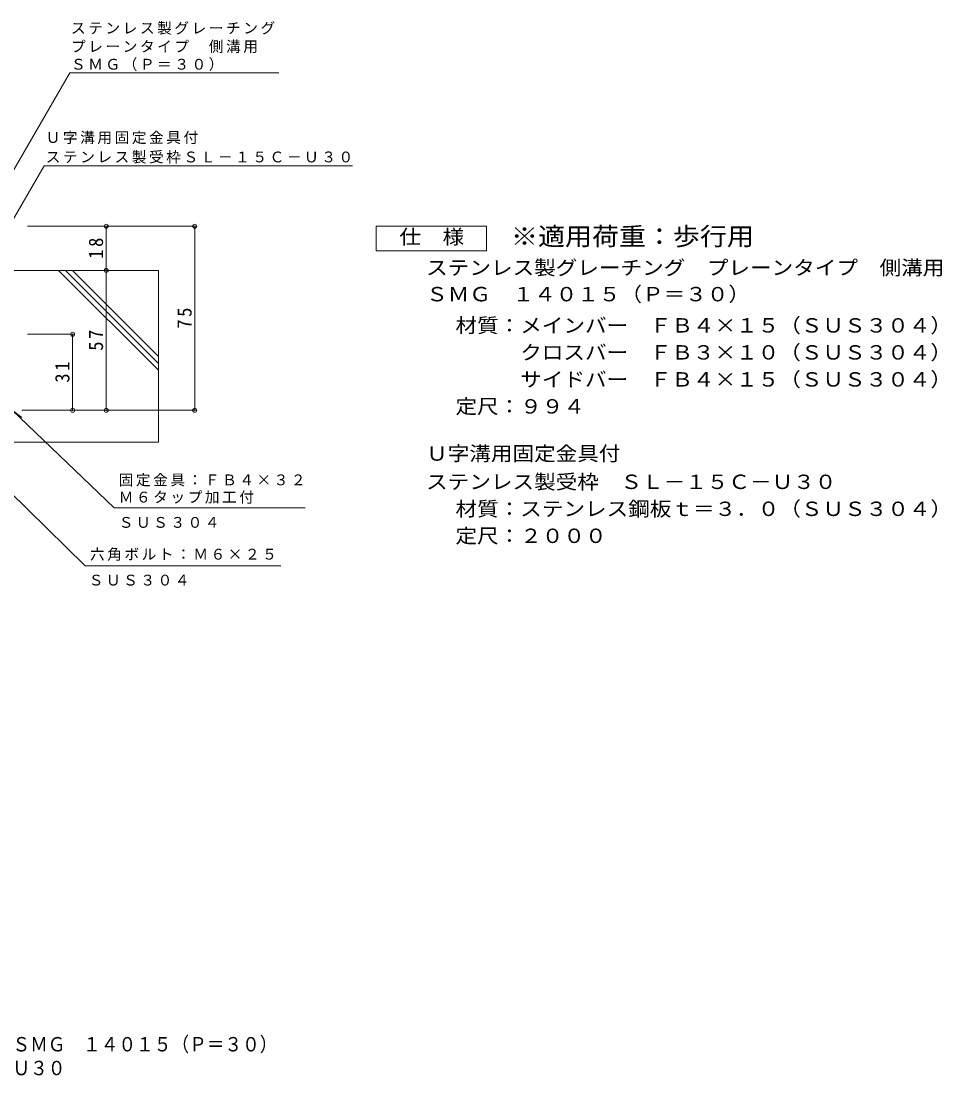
# Model space of a CAD drawing. Units: millimetres at full size. Extents: x -371 to 486, y -387 to 344.
# Drawn here: x 110.7 to 486, y -387.3 to 42.9 of the extents above; entities that cross this region are included whole.
import ezdxf
from ezdxf.enums import TextEntityAlignment as Align

# ---------------------------------------------------------------- set-up
doc = ezdxf.new("R2010")
doc.units = ezdxf.units.MM
doc.header["$LTSCALE"] = 2
doc.header["$PDMODE"] = 32
doc.header["$PDSIZE"] = 1.6
for name, color, linetype, lineweight in [('D-4', 7, 'Continuous', 9), ('D-5', 7, 'Continuous', 9), ('D-6', 6, 'Continuous', 9)]:
    doc.layers.add(name, color=color, linetype=linetype, lineweight=lineweight)
doc.layers.add('F-0_F-0ﾚｲﾔ', color=2, linetype='Continuous')
doc.styles.add('ＭＳ ゴシック', font='')
doc.styles.get('ＭＳ ゴシック').set_extended_font_data('MS Gothic')

msp = doc.modelspace()

# ---------------------------------------------------------------- linework, layer by layer
at = {"layer": 'D-4'}
for p, q in [((182.083, -40.702), (113.259, -40.702)), ((145.385, -40.702), (145.385, -58.702)), ((181.483, -115.702), (181.483, -40.702)), ((145.385, -58.702), (145.385, -115.702)), ((132.302, -84.702), (113.259, -84.702)), ((131.702, -115.702), (131.702, -84.702)), ((182.083, -115.702), (111.006, -115.702))]:
    msp.add_line(p, q, dxfattribs=at)
for p in [(145.385, -40.702), (181.483, -40.702), (145.385, -58.702), (131.702, -84.702), (131.702, -115.702), (145.385, -115.702), (181.483, -115.702)]:
    msp.add_point(p, dxfattribs=at)
at = {"layer": 'D-5'}
for p, q in [((94.346, -40.702), (130.543, 21.826)), ((130.543, 21.826), (215.696, 21.826)), ((103.006, -45.702), (120.088, -16.116)), ((120.088, -16.116), (245.816, -16.116)), ((255.364, -40.702), (300.364, -40.702)), ((255.364, -50.702), (255.364, -40.702)), ((300.364, -40.702), (300.364, -50.702)), ((300.364, -50.702), (255.364, -50.702)), ((226.473, -155.444), (148.658, -155.444)), ((216.587, -179.056), (136.816, -179.056))]:
    msp.add_line(p, q, dxfattribs=at)
for points in [[(136.816, -179.056), (43.629, -87.702), (47.626, -90.706)], [(148.658, -155.444), (107.006, -115.702), (111.043, -118.651)]]:
    msp.add_lwpolyline(points, dxfattribs=at)
at = {"layer": 'D-6'}
for p, q in [((166.686, -99.416), (125.972, -58.702)), ((166.686, -96.588), (128.8, -58.702)), ((166.686, -93.759), (131.629, -58.702)), ((95.944, -128.702), (166.686, -128.702))]:
    msp.add_line(p, q, dxfattribs=at)
msp.add_lwpolyline([(99.006, -58.702), (166.686, -58.702), (166.686, -128.702)], dxfattribs=at)

# ---------------------------------------------------------------- texts
at = {"layer": 'D-4', "color": 2, "char_height": 5.865, "attachment_point": 7, "rotation": 90, "style": 'ＭＳ ゴシック'}
for s, insert in [('\\T1.27;\\W0.95;18', (144.185, -53.952)), ('\\T1.27;\\W0.95;75', (180.283, -82.452)), ('\\T1.27;\\W0.95;57', (144.185, -91.452)), ('\\T1.27;\\W0.95;31', (130.502, -104.452))]:
    msp.add_mtext(s, dxfattribs=dict(at, insert=insert))
at = {"layer": 'D-5', "color": 2, "style": 'ＭＳ ゴシック', "width": 1.1}
for s, p in [('仕\u3000様', (264.864, -49.702)), ('ステンレス製グレーチング\u3000プレーンタイプ\u3000側溝用', (275.782, -62.286)), ('ＳＭＧ\u3000１４０１５（Ｐ＝３０）', (275.782, -73.064)), ('材質：メインバー\u3000ＦＢ４×１５（ＳＵＳ３０４）', (287.725, -85.803)), ('\u3000\u3000\u3000クロスバー\u3000ＦＢ３×１０（ＳＵＳ３０４）', (287.725, -96.803)), ('\u3000\u3000\u3000サイドバー\u3000ＦＢ４×１５（ＳＵＳ３０４）', (287.725, -107.803)), ('定尺：９９４', (287.725, -118.803)), ('Ｕ字溝用固定金具付', (275.782, -138.003)), ('ステンレス製受枠\u3000ＳＬ－１５Ｃ－Ｕ３０', (275.782, -149.542)), ('材質：ステンレス鋼板ｔ＝３．０（ＳＵＳ３０４）', (287.725, -160.542)), ('定尺：２０００', (287.725, -171.542))]:
    msp.add_text(s, height=5.865, dxfattribs=at).set_placement(p, align=Align.BOTTOM_LEFT)
at = {"layer": 'D-5', "color": 3, "style": 'ＭＳ ゴシック', "width": 1.1}
msp.add_text('※適用荷重：歩行用', height=7.331, dxfattribs=at).set_placement((310.364, -50.702), align=Align.BOTTOM_LEFT)
at = {"layer": 'D-5', "char_height": 4.399, "attachment_point": 7, "style": 'ＭＳ ゴシック'}
for s, insert in [('\\T1.17;ステンレス製グレーチング', (131.024, 37.352)), ('\\T1.17;プレーンタイプ\u3000側溝用', (131.024, 29.858)), ('\\T1.17;ＳＭＧ（Ｐ＝３０）', (131.024, 22.53)), ('\\T1.17;Ｕ字溝用固定金具付', (120.711, -7.254)), ('\\T1.17;ステンレス製受枠ＳＬ－１５Ｃ－Ｕ３０', (120.711, -15.164)), ('\\T1.17;固定金具：ＦＢ４×３２', (150.473, -146.778)), ('\\T1.17;Ｍ６タップ加工付', (150.473, -153.778)), ('\\T1.17;ＳＵＳ３０４', (150.473, -163.665)), ('\\T1.17;六角ボルト：Ｍ６×２５', (138.765, -177.056)), ('\\T1.17;ＳＵＳ３０４', (138.244, -187.188))]:
    msp.add_mtext(s, dxfattribs=dict(at, insert=insert))
at = {"layer": 'F-0_F-0ﾚｲﾔ', "style": 'ＭＳ ゴシック', "width": 0.9}
for s, p in [('ステンレス製グレーチング\u3000プレーンタイプ\u3000側溝用\u3000ＳＭＧ\u3000１４０１５（Ｐ＝３０）', (-72.822, -378.728)), ('Ｕ字溝用固定金具付ステンレス製受枠\u3000ＳＬ－１５Ｃ－Ｕ３０', (-72.822, -388.42))]:
    msp.add_text(s, height=5.865, dxfattribs=at).set_placement(p, align=Align.BOTTOM_LEFT)

doc.saveas('drawing.dxf')
